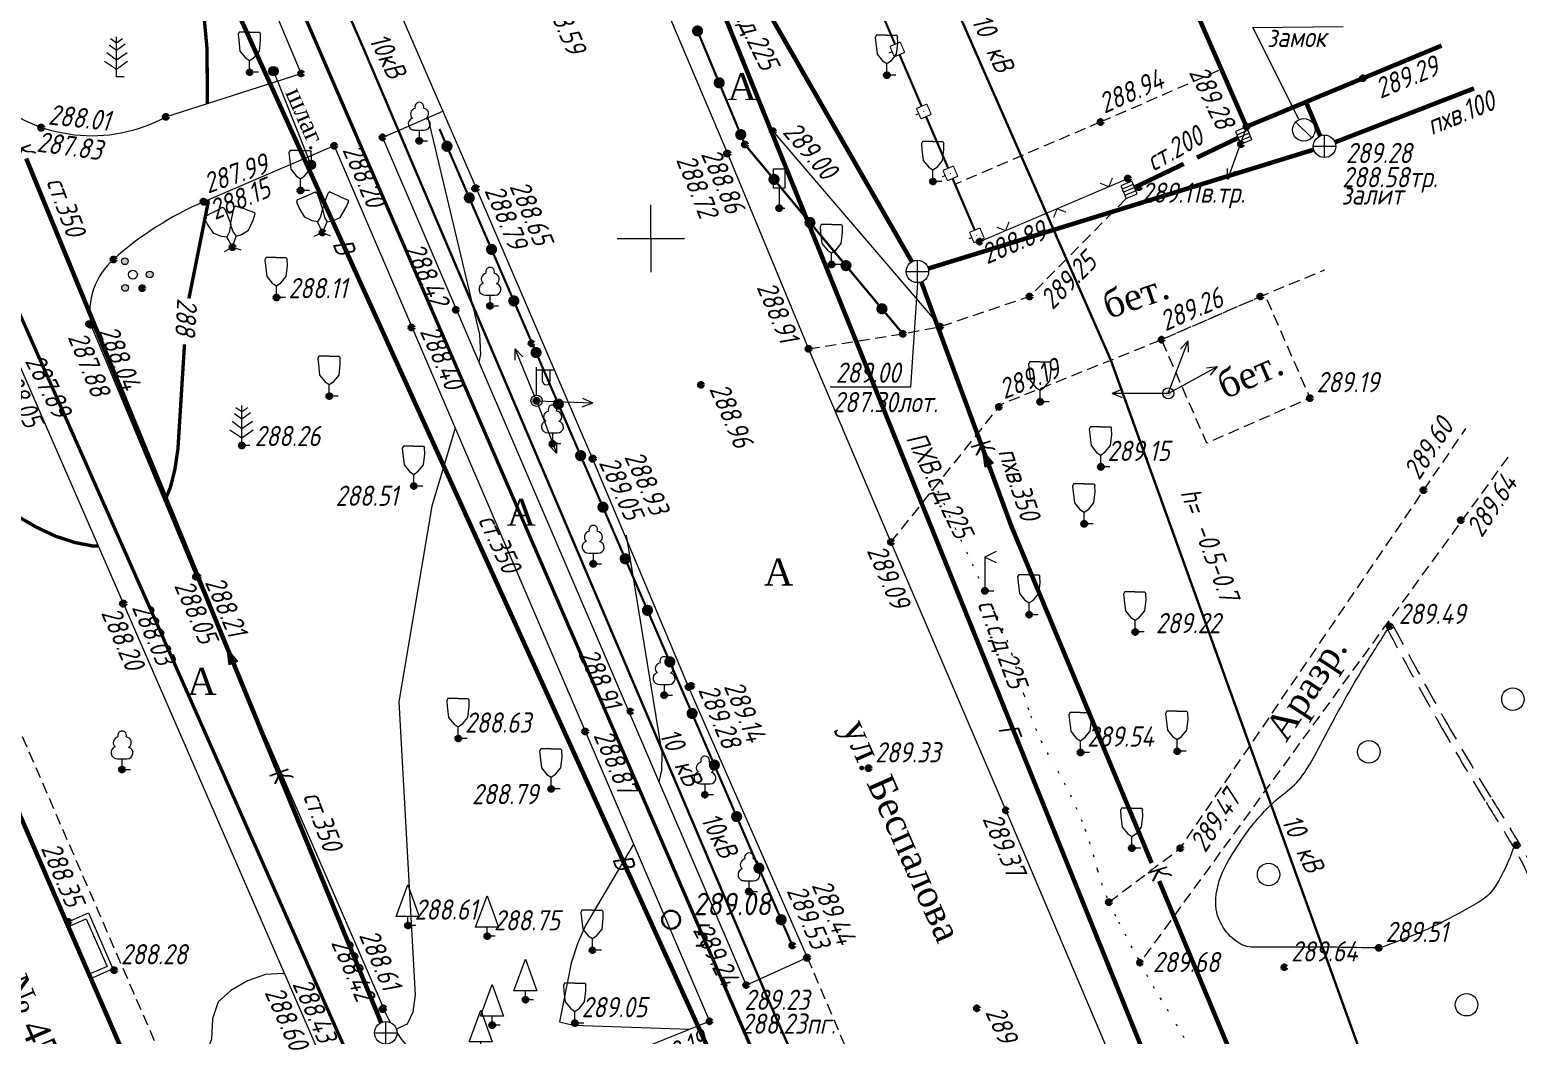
# Model space of a CAD drawing. Header units: metres. Extents: x 5186306 to 10384643, y 4966294 to 9938031.
# Drawn here: x 5192322.4 to 5192388.6, y 4969014.5 to 4969059.3 of the extents above; entities that cross this region are included whole.
import ezdxf

# ---------------------------------------------------------------- set-up
doc = ezdxf.new("R2010")
doc.units = ezdxf.units.M
doc.set_wipeout_variables(frame=1)
for name, pattern in [('71100000a', [1, 0, -1]), ('COMMUN', [6, 5, -1]), ('DASHED', [0.75, 0.5, -0.25]), ('DASHEDX2', [1.5, 1, -0.5])]:
    doc.linetypes.add(name, pattern=pattern)
for name, color, linetype, lineweight in [('31252100', 7, 'Continuous', 18), ('51361800', 7, 'Continuous', 18), ('51361990', 7, 'Continuous', 18), ('51472300', 7, 'Continuous', 18), ('51478610', 7, 'Continuous', 18), ('62221000', 7, 'Continuous', 18), ('71100000', 7, 'Continuous', 18), ('71133100', 7, 'Continuous', 18), ('71133200', 7, 'Continuous', 18), ('71133600', 7, 'Continuous', 18), ('71133800', 7, 'Continuous', 18), ('71211000', 7, 'Continuous', 18), ('82211000', 7, 'Continuous', 18), ('82212100', 7, 'Continuous', 18), ('82323000', 7, 'Continuous', 18), ('Commun', 7, 'Continuous', 18), ('CONTOURS-LABEL', 7, 'Continuous', 18), ('GEO_POINTS', 7, 'Continuous', 18), ('Grid', 7, 'Continuous', 18), ('Otm', 7, 'Continuous', 18), ('R_Поверхность7_CNT-MIN', 7, 'Continuous', 18), ('R_Поверхность9_CNT-MAJ', 7, 'Continuous', 18), ('R_Поверхность9_CNT-MIN', 7, 'Continuous', 18), ('Sit', 7, 'Continuous', 18), ('Text', 7, 'Continuous', 18), ('Text_com', 7, 'Continuous', 18), ('Us_znak', 7, 'Continuous', 18)]:
    doc.layers.add(name, color=color, linetype=linetype, lineweight=lineweight)
doc.styles.add('eskd', font='ESKD1.shx', dxfattribs={"width": 1.2, "oblique": 15})
doc.styles.get("Standard").update_dxf_attribs({"font": 'txt.shx', "width": 0.85, "oblique": 10})
doc.styles.add('style1', font='TIMES.TTF', dxfattribs={"height": 1})
doc.linetypes.add('KABELww_500', pattern='A,0.0001,-0.4,[131,ltypeshp.shx,S=0.4,R=90,X=0.4,Y=-0.4],0.2,[131,ltypeshp.shx,S=0.2,R=90,X=0.4,Y=-0.2],3.6,[131,ltypeshp.shx,S=0.2,R=-90,X=-0.4,Y=0.2],0.2,[131,ltypeshp.shx,S=0.4,R=-90,X=-0.4,Y=0.4],-0.8,4,-0.4', length=9.6001)
doc.linetypes.add('ПОДЗ_ЛИНИИ_СВЯЗИ', pattern='A,4.8,-0.2,[133,ltypeshp.shx,S=0.2,R=0,X=-0.2,Y=0],-0.2,4.8,-2', length=12)

# ---------------------------------------------------------------- blocks, each defined once
blk = doc.blocks.new('71133600')
for p, q in [((-0.52, 3.39), (0, 3.02)), ((0, 3.02), (0.55, 3.39)), ((-0.86, 2.16), (0, 1.51)), ((0, 1.51), (0.96, 2.16))]:
    blk.add_line(p, q)
for points in [[(-0.64, 2.84), (0, 2.37), (0, 2.37), (0.78, 2.93)], [(0.71, 0), (0, 0), (0, 3.55)], [(-1.05, 1.38), (0, 0.67), (1, 1.38)]]:
    blk.add_lwpolyline(points)
at = {"style": 'eskd', "oblique": 15}
blk.add_attdef('Z', (2.03, -0.19), '', height=2, dxfattribs=at)
blk = doc.blocks.new('71133100')
for p, q in [((-0.39, 0.96), (0.43, 0.96)), ((0, 0.96), (0, 0)), ((0, 0), (0.75, 0))]:
    blk.add_line(p, q)
for centre, radius, start, end in [((-0.26, 2.38), 0.52, 101.09, 227.21), ((0.01, 3.04), 0.39, 339.52, 198.62), ((0.33, 2.4), 0.5, 301.87, 85.62), ((-0.44, 1.5), 0.538, 107.1058, 275.2306), ((0.46, 1.48), 0.52, 267.04, 76.7)]:
    blk.add_arc(centre, radius, start, end)
at = {"style": 'eskd', "oblique": 15}
blk.add_attdef('Z', (1.7, -0.17), '', height=2, dxfattribs=at)
blk = doc.blocks.new('51472300')
for p, q in [((0, 0.5), (0, 3)), ((0, 2.75), (1.5, 2.75)), ((0.54, 1.74), (0.54, 2.75)), ((1.2, 1.74), (1.2, 2.75))]:
    blk.add_line(p, q)
at = {"color": 7}
for radius in [0.5, 0.05]:
    blk.add_circle((0, 0), radius, dxfattribs=at)
blk.add_arc((0.87, 1.75), 0.331, 182.1567, 357.8433)
at = {"oblique": 15}
blk.add_attdef('Z', (1.02, -1.37), '', height=2, dxfattribs=at)
blk = doc.blocks.new('71133200')
for p, q in [((-0.924145, 3.560442), (-1.024145, 3.360442)), ((-1.024145, 3.360442), (-0.977382, 2.864397)), ((-0.977382, 2.864397), (-0.861899, 1.88241)), ((-0.024145, 3.560442), (-0.924145, 3.560442)), ((-0.024145, 3.560442), (0.875855, 3.560442)), ((0.861899, 1.88241), (0.975974, 2.864397)), ((0.875855, 3.560442), (0.958164, 3.395824)), ((0.975974, 2.864397), (0.958164, 3.395824)), ((-0.861899, 1.88241), (-0.374616, 1.28565)), ((0.401375, 1.321765), (0.861899, 1.88241)), ((-0.374616, 1.28565), (0, 1.039723)), ((0, 1.039723), (0.401375, 1.321765)), ((0, 0), (0, 1.039723)), ((0.8, 0), (0, 0))]:
    blk.add_line(p, q)
at = {"style": 'eskd', "oblique": 14.99997778}
blk.add_attdef('Z', (1.873004, -0.239356), '', height=2, dxfattribs=at)
blk = doc.blocks.new('71211000')
at = {"linetype": 'Continuous'}
h = blk.add_hatch(color=256, dxfattribs=at)
h.paths.add_polyline_path([(-0.39, -1.19, 1), (-0.99, -1.19, 1)])
h.paths.add_polyline_path([(-0.41, 1.18, 1), (-1.01, 1.18, 1)])
h.paths.add_polyline_path([(1.8, 0, 1), (1.2, 0, 1)])
for centre, radius in [((-0.71, 1.18), 0.3), ((0, 0), 0.4), ((1.5, 0), 0.3), ((-0.69, -1.19), 0.3)]:
    blk.add_circle(centre, radius)
blk = doc.blocks.new('71133800')
blk.add_lwpolyline([(0.71, 0), (0, 0), (0, 0.8), (-1.03, 0.8), (0, 3.61), (1.01, 0.8), (-0.03, 0.8)])
at = {"style": 'eskd', "oblique": 15}
blk.add_attdef('Z', (1.57, -0.8), '', height=2, dxfattribs=at)
blk = doc.blocks.new('51478610')
at = {"style": 'eskd', "oblique": 15}
blk.add_attdef('Z', (1.11, -0.78), '', height=2, dxfattribs=at)
at = {"color": 7}
blk.add_wipeout([(0.5, 0.05), (0.48, 0.15), (0.44, 0.24), (0.39, 0.32), (0.32, 0.39), (0.24, 0.44), (0.15, 0.48), (0.05, 0.5), (-0.05, 0.5), (-0.15, 0.48), (-0.24, 0.44), (-0.32, 0.39), (-0.39, 0.32), (-0.44, 0.24), (-0.48, 0.15), (-0.5, 0.05), (-0.5, -0.05), (-0.48, -0.15), (-0.44, -0.24), (-0.39, -0.32), (-0.32, -0.39), (-0.24, -0.44), (-0.15, -0.48), (-0.05, -0.5), (0.05, -0.5), (0.15, -0.48), (0.24, -0.44), (0.32, -0.39), (0.39, -0.32), (0.44, -0.24), (0.48, -0.15), (0.5, -0.05)], dxfattribs=at)
at = {"color": 7, "const_width": 0.375}
blk.add_lwpolyline([(0.01, 0.01, 1), (-0.01, -0.01, 1), (0.01, 0.01)], format="xyb", close=True, dxfattribs=at)
blk.add_circle((0, 0), 0.5)
blk = doc.blocks.new('51361990a')
at = {"color": 7, "style": 'eskd', "oblique": 15}
for tag, p in [('Z', (1.73, 1.41)), ('Z1', (1.73, -0.99)), ('Z2', (1.73, -3.39))]:
    blk.add_attdef(tag, p, '', height=2, dxfattribs=at)
at = {"color": 7}
blk.add_wipeout([(1, 0.1), (0.97, 0.3), (0.89, 0.48), (0.78, 0.64), (0.64, 0.78), (0.48, 0.89), (0.3, 0.97), (0.1, 1.01), (-0.09, 1.01), (-0.29, 0.97), (-0.47, 0.89), (-0.63, 0.78), (-0.77, 0.64), (-0.88, 0.48), (-0.96, 0.3), (-1, 0.1), (-1, -0.09), (-0.96, -0.29), (-0.88, -0.47), (-0.77, -0.63), (-0.63, -0.77), (-0.47, -0.88), (-0.29, -0.96), (-0.09, -0.99), (0.1, -0.99), (0.3, -0.96), (0.48, -0.88), (0.64, -0.77), (0.78, -0.63), (0.89, -0.47), (0.97, -0.29), (1, -0.09)], dxfattribs=at)
blk.add_line((-0.71, 0.7), (0.71, -0.7))
blk.add_circle((0, 0.01), 1)
blk = doc.blocks.new('*U25')
at = {"layer": '82323000', "ltscale": 0.5, "flags": 128}
blk.add_lwpolyline([(5192364.632, 4969049.858, 0.05, 0.05, 0), (5192365.782, 4969050.347, 0.05, 0.05, 0), (5192368.083, 4969051.326, 0.05, 0.05, 0), (5192370.383, 4969052.305, 0.05, 0.05, 0), (5192371.229, 4969052.665, 0, 0, 0)], format="xyseb", dxfattribs=at)
at = {"layer": '82323000', "linetype": 'Continuous', "ltscale": 0.5, "const_width": 0.05}
for points in [[(5192369.99, 4969052.464), (5192370.383, 4969052.305)], [(5192370.383, 4969052.305), (5192370.542, 4969052.699)], [(5192368.083, 4969051.326), (5192367.924, 4969050.933)], [(5192368.476, 4969051.168), (5192368.083, 4969051.326)], [(5192365.389, 4969050.506), (5192365.782, 4969050.347)], [(5192365.782, 4969050.347), (5192365.941, 4969050.741)]]:
    blk.add_lwpolyline(points, dxfattribs=at)
blk = doc.blocks.new('*U39')
at = {"layer": '82211000', "linetype": 'Continuous', "ltscale": 0.5}
for points in [[(5192351.979, 4969059.469, 1), (5192352.171, 4969059.007, 1)], [(5192352.941, 4969057.161, 1), (5192353.133, 4969056.7, 1)], [(5192353.903, 4969054.854, 1), (5192354.095, 4969054.392, 1)], [(5192355.319, 4969052.822, 1), (5192355.64, 4969052.438, 1)], [(5192356.921, 4969050.902, 1), (5192357.241, 4969050.518, 1)], [(5192358.523, 4969048.983, 1), (5192358.843, 4969048.599, 1)], [(5192360.124, 4969047.063, 1), (5192360.445, 4969046.679, 1)]]:
    blk.add_hatch(color=256, dxfattribs=at).paths.add_polyline_path(points, flags=0)
at = {"layer": '82211000', "linetype": 'Continuous', "ltscale": 0.5, "const_width": 0.1}
for points in [[(5192352.171, 4969059.007), (5192352.941, 4969057.161)], [(5192353.133, 4969056.7), (5192353.903, 4969054.854)], [(5192355.64, 4969052.438), (5192356.921, 4969050.902)], [(5192357.241, 4969050.518), (5192358.523, 4969048.983)], [(5192358.843, 4969048.599), (5192360.124, 4969047.063)]]:
    blk.add_lwpolyline(points, dxfattribs=at)
at = {"layer": '82211000', "linetype": 'Continuous', "ltscale": 0.5}
blk.add_lwpolyline([(5192354.095, 4969054.392, 0.1, 0.1, 0), (5192354.181, 4969054.186, 0.1, 0.1, 0), (5192355.319, 4969052.822, 0, 0, 0)], format="xyseb", dxfattribs=at)
at = {"layer": '82211000', "ltscale": 0.5, "const_width": 0.1}
blk.add_lwpolyline([(5192360.445, 4969046.679), (5192361.214, 4969045.757)], dxfattribs=at)
blk = doc.blocks.new('*U40')
at = {"layer": '82212100', "linetype": 'Continuous', "ltscale": 0.5}
for points in [[(5192360.976, 4969058.39, 1), (5192360.957, 4969058.436, 1)], [(5192362.158, 4969055.633, 1), (5192362.138, 4969055.679, 1)], [(5192363.339, 4969052.875, 1), (5192363.32, 4969052.921, 1)], [(5192364.521, 4969050.118, 1), (5192364.501, 4969050.164, 1)]]:
    blk.add_hatch(color=256, dxfattribs=at).paths.add_polyline_path(points, flags=0)
for points, const_width in [([(5192359.883, 4969060.941), (5192360.868, 4969058.643)], 0.1), ([(5192360.638, 4969058.545), (5192361.098, 4969058.742)], 0.05), ([(5192361.098, 4969058.742), (5192361.295, 4969058.282)], 0.05), ([(5192360.737, 4969058.315), (5192360.599, 4969058.256)], 0.05), ([(5192360.835, 4969058.085), (5192360.638, 4969058.545)], 0.05), ([(5192361.295, 4969058.282), (5192360.835, 4969058.085)], 0.05), ([(5192361.065, 4969058.183), (5192362.05, 4969055.886)], 0.1), ([(5192361.918, 4969055.557), (5192361.78, 4969055.498)], 0.05), ([(5192361.82, 4969055.787), (5192362.279, 4969055.984)], 0.05), ([(5192362.017, 4969055.327), (5192361.82, 4969055.787)], 0.05), ([(5192362.476, 4969055.524), (5192362.017, 4969055.327)], 0.05), ([(5192362.246, 4969055.426), (5192363.231, 4969053.128)], 0.1), ([(5192362.279, 4969055.984), (5192362.476, 4969055.524)], 0.05), ([(5192363.1, 4969052.8), (5192362.962, 4969052.741)], 0.05), ([(5192363.001, 4969053.03), (5192363.461, 4969053.226)], 0.05), ([(5192363.198, 4969052.57), (5192363.001, 4969053.03)], 0.05), ([(5192363.658, 4969052.767), (5192363.198, 4969052.57)], 0.05), ([(5192363.461, 4969053.226), (5192363.658, 4969052.767)], 0.05), ([(5192363.428, 4969052.668), (5192364.413, 4969050.37)], 0.1), ([(5192364.183, 4969050.272), (5192364.642, 4969050.469)], 0.05), ([(5192364.38, 4969049.812), (5192364.183, 4969050.272)], 0.05), ([(5192364.642, 4969050.469), (5192364.839, 4969050.009)], 0.05), ([(5192364.281, 4969050.042), (5192364.143, 4969049.983)], 0.05), ([(5192364.839, 4969050.009), (5192364.38, 4969049.812)], 0.05)]:
    blk.add_lwpolyline(points, dxfattribs=dict(at, const_width=const_width))
at = {"layer": '82212100', "ltscale": 0.5}
blk.add_lwpolyline([(5192364.61, 4969049.911, 0.1, 0.1, 0), (5192364.632, 4969049.858, 0.1, 0.1, 0), (5192364.483, 4969049.869, 0, 0, 0)], format="xyseb", dxfattribs=at)
blk = doc.blocks.new('*U45')
at = {"layer": '82211000', "linetype": 'Continuous', "ltscale": 0.5}
for points in [[(5192341.023, 4969053.875, 1), (5192340.824, 4969054.334, 1)], [(5192342.014, 4969051.58, 1), (5192341.816, 4969052.039, 1)], [(5192343.006, 4969049.285, 1), (5192342.808, 4969049.744, 1)], [(5192343.998, 4969046.99, 1), (5192343.799, 4969047.449, 1)], [(5192344.989, 4969044.695, 1), (5192344.791, 4969045.154, 1)], [(5192345.981, 4969042.4, 1), (5192345.783, 4969042.859, 1)], [(5192346.973, 4969040.105, 1), (5192346.775, 4969040.564, 1)], [(5192347.965, 4969037.81, 1), (5192347.766, 4969038.269, 1)], [(5192348.956, 4969035.516, 1), (5192348.758, 4969035.975, 1)], [(5192349.948, 4969033.221, 1), (5192349.75, 4969033.68, 1)], [(5192350.94, 4969030.926, 1), (5192350.741, 4969031.385, 1)], [(5192351.932, 4969028.631, 1), (5192351.733, 4969029.09, 1)], [(5192352.923, 4969026.336, 1), (5192352.725, 4969026.795, 1)], [(5192353.915, 4969024.041, 1), (5192353.717, 4969024.5, 1)], [(5192354.907, 4969021.746, 1), (5192354.708, 4969022.205, 1)], [(5192355.898, 4969019.451, 1), (5192355.7, 4969019.91, 1)]]:
    blk.add_hatch(color=256, dxfattribs=at).paths.add_polyline_path(points, flags=0)
at = {"layer": '82211000', "ltscale": 0.5, "const_width": 0.1}
blk.add_lwpolyline([(5192340.824, 4969054.334), (5192340.591, 4969054.873)], dxfattribs=at)
at = {"layer": '82211000', "linetype": 'Continuous', "ltscale": 0.5, "const_width": 0.1}
for points in [[(5192341.816, 4969052.039), (5192341.023, 4969053.875)], [(5192342.808, 4969049.744), (5192342.014, 4969051.58)], [(5192343.799, 4969047.449), (5192343.006, 4969049.285)], [(5192344.791, 4969045.154), (5192343.998, 4969046.99)], [(5192345.783, 4969042.859), (5192344.989, 4969044.695)], [(5192346.775, 4969040.564), (5192345.981, 4969042.4)], [(5192347.766, 4969038.269), (5192346.973, 4969040.105)], [(5192348.758, 4969035.975), (5192347.965, 4969037.81)], [(5192349.75, 4969033.68), (5192348.956, 4969035.516)], [(5192350.741, 4969031.385), (5192349.948, 4969033.221)], [(5192351.733, 4969029.09), (5192350.94, 4969030.926)], [(5192352.725, 4969026.795), (5192351.932, 4969028.631)], [(5192353.717, 4969024.5), (5192352.923, 4969026.336)], [(5192354.708, 4969022.205), (5192353.915, 4969024.041)], [(5192355.7, 4969019.91), (5192354.907, 4969021.746)]]:
    blk.add_lwpolyline(points, dxfattribs=at)
at = {"layer": '82211000', "linetype": 'Continuous', "ltscale": 0.5, "flags": 128}
blk.add_lwpolyline([(5192356.295, 4969018.533, 0.1, 0.1, 0), (5192355.898, 4969019.451, 0, 0, 0)], format="xyseb", dxfattribs=at)
blk = doc.blocks.new('31252100a')
blk.add_circle((0, 0), 1)
blk = doc.blocks.new('62221000')
at = {"linetype": 'Continuous'}
for points in [[(1, 3.5), (0, 3), (1, 2.5)], [(0, 3), (0, 0), (0.8, 0)]]:
    blk.add_lwpolyline(points, dxfattribs=at)
at = {"style": 'eskd', "oblique": 14.99997778}
blk.add_attdef('Z', (1.778249, -0.193057), '', height=2, dxfattribs=at)
blk = doc.blocks.new('51361800a')
at = {"style": 'eskd', "oblique": 15}
for tag, p in [('Z', (1.72, 1.4)), ('Z1', (1.72, -1)), ('Z2', (1.72, -3.4))]:
    blk.add_attdef(tag, p, '', height=2, dxfattribs=at)
at = {"color": 7}
blk.add_wipeout([(-0.1, 1), (-0.29, 0.96), (-0.47, 0.89), (-0.64, 0.78), (-0.78, 0.64), (-0.89, 0.47), (-0.96, 0.29), (-1, 0.1), (-1, -0.1), (-0.96, -0.29), (-0.89, -0.47), (-0.78, -0.64), (-0.64, -0.78), (-0.47, -0.89), (-0.29, -0.96), (-0.1, -1), (0.1, -1), (0.29, -0.96), (0.47, -0.89), (0.64, -0.78), (0.78, -0.64), (0.89, -0.47), (0.96, -0.29), (1, -0.1), (1, 0.1), (0.96, 0.29), (0.89, 0.47), (0.78, 0.64), (0.64, 0.78), (0.47, 0.89), (0.29, 0.96), (0.1, 1)], dxfattribs=at)
for p, q in [((-1, 0), (1, 0)), ((0, -1), (0, 1))]:
    blk.add_line(p, q)
blk.add_circle((0, 0), 1)
blk = doc.blocks.new('GRID')
at = {"layer": 'Grid', "color": 104}
blk.add_line((-1.5, 0), (1.5, 0), dxfattribs=at)
for points in [[(0, 0), (0, 1.5)], [(0, 0), (0, -1.5)]]:
    blk.add_lwpolyline(points, dxfattribs=at)
blk = doc.blocks.new('KOVER')
at = {"layer": 'Us_znak', "lineweight": -2}
blk.add_hatch(color=0, dxfattribs=at).paths.add_polyline_path([(0.21, 0, 1), (-0.21, 0, 1)])
at = {"layer": 'Us_znak', "color": 0, "lineweight": -2}
blk.add_circle((0, 0), 0.21, dxfattribs=at)
blk = doc.blocks.new('NAPR')
at = {"layer": 'Us_znak', "color": 0, "linetype": 'Continuous', "lineweight": -2}
for p in [(-0.191, 2.038), (0.189, 2.037)]:
    blk.add_line(p, (0, 2.5), dxfattribs=at)
blk.add_lwpolyline([(0, 0), (0, 2.5)], dxfattribs=at)
blk = doc.blocks.new('ZNAK')
at = {"layer": 'Us_znak', "color": 0, "linetype": 'Continuous', "lineweight": -2, "ltscale": 10}
blk.add_lwpolyline([(-0.25, 1.75), (0.25, 1.75), (0.25, 0.9), (-0.25, 0.9)], close=True, dxfattribs=at)
at = {"layer": 'Us_znak', "linetype": 'DASHEDX2', "ltscale": 10}
blk.add_lwpolyline([(0, 0.9), (0, 0), (0.25, 0)], dxfattribs=at)
blk = doc.blocks.new('A$C52264BE2')
at = {"layer": 'Sit'}
h = blk.add_hatch(color=32, dxfattribs=at)
h.dxf.hatch_style = 1
h.paths.add_polyline_path([(0, 0.374), (0.714, 0.443), (0.15, 0)])
at = {"layer": 'Sit', "color": 32, "elevation": 285.308}
blk.add_lwpolyline([(0, 0.374), (0.714, 0.443), (0.15, 0), (0, 0.374)], dxfattribs=at)

msp = doc.modelspace()

# ---------------------------------------------------------------- linework, layer by layer
at = {"linetype": 'Continuous', "lineweight": 30}
msp.add_line((5192350.9, 4969019.679), (5192350.9, 4969019.679), dxfattribs=at)
msp.add_line((5192350.9, 4969019.679), (5192350.9, 4969019.679), dxfattribs=at)
at = {"color": 192, "linetype": 'ПОДЗ_ЛИНИИ_СВЯЗИ', "lineweight": 60, "ltscale": 0.4, "const_width": 0.15, "flags": 128}
for points, elevation in [([(5192339.352, 4969007.237), (5192296.579, 4969103.86)], 290.481), ([(5192362.707, 4968994.942), (5192329.96, 4969070.585)], 290.074)]:
    msp.add_lwpolyline(points, dxfattribs=dict(at, elevation=elevation))
at = {"linetype": 'Continuous', "lineweight": 30}
msp.add_circle((5192350.9, 4969019.679), 0.4, dxfattribs=at)
at = {"layer": '71100000', "linetype": '71100000a', "ltscale": 0.5, "elevation": 288.208, "flags": 128}
msp.add_lwpolyline([(5192364.865, 4969034.323), (5192362.677, 4969038.976)], dxfattribs=at)
at = {"layer": '71100000', "linetype": '71100000a', "ltscale": 0.5}
msp.add_lwpolyline([(5192364.865, 4969034.323, -0.014553), (5192365.68, 4969032.559, -0.024272), (5192366.085, 4969031.467, -0.010189), (5192366.606, 4969029.697, 0.019093), (5192366.901, 4969028.757, 0.051467), (5192367.938, 4969026.583, -0.043496), (5192369.205, 4969024.033, -0.033797), (5192369.883, 4969021.89, 0.050241), (5192370.387, 4969020.462, 0.008447), (5192370.816, 4969019.588, 0.004009), (5192371.767, 4969017.768, 0.02193), (5192373.242, 4969015.27, -0.040446), (5192373.992, 4969013.885, -0.039251)], format="xyb", dxfattribs=at)
at = {"layer": 'Commun', "color": 1, "linetype": 'KABELww_500', "lineweight": 30, "elevation": 289.986, "flags": 128}
msp.add_lwpolyline([(5192382.466, 4969011.289), (5192370.473, 4969044.589), (5192358.264, 4969072.423), (5192342.751, 4969108.924), (5192335.712, 4969126.684)], dxfattribs=at)
at = {"layer": 'Commun', "color": 1, "linetype": 'KABELww_500', "lineweight": 30, "flags": 128}
msp.add_lwpolyline([(5192313.741, 4969113.03), (5192318.688, 4969101.205), (5192326.535, 4969083.027), (5192337.274, 4969058.319), (5192355.261, 4969016.032), (5192359.208, 4969007.01), (5192365.761, 4968992.071), (5192384.47, 4968949.726), (5192398.816, 4968916.917), (5192412.72, 4968884.388), (5192424.626, 4968856.733), (5192424.626, 4968856.733)], dxfattribs=at)
at = {"layer": 'Commun', "color": 4, "linetype": 'COMMUN', "ltscale": 0.7, "const_width": 0.2, "elevation": 287.906, "flags": 128}
msp.add_lwpolyline([(5192341.493, 4969089.082), (5192372.739, 4969011.765)], dxfattribs=at)
at = {"layer": 'Commun', "color": 106, "linetype": 'COMMUN', "ltscale": 0.7, "const_width": 0.2, "elevation": 288.015, "flags": 128}
msp.add_lwpolyline([(5192330.211, 4969063.147), (5192353.841, 4969011.103), (5192382.537, 4968939.632), (5192407.44, 4968884.601)], dxfattribs=at)
at = {"layer": 'Commun', "color": 32, "linetype": 'COMMUN', "ltscale": 0.7, "const_width": 0.2, "flags": 128}
for points, elevation in [([(5192361.613, 4969048.969), (5192353.917, 4969062.356)], 288.999), ([(5192379.98, 4969054.102), (5192386.635, 4969056.68)], 289.283), ([(5192379.98, 4969054.102), (5192379.159, 4969056.077)], 289.283), ([(5192379.98, 4969054.102), (5192362.347, 4969048.663)], 289.283), ([(5192362.036, 4969048.065), (5192366.039, 4969037.206), (5192372.288, 4969022.202)], 289.283), ([(5192372.623, 4969021.398), (5192390.689, 4968978.02)], 289.283)]:
    msp.add_lwpolyline(points, dxfattribs=dict(at, elevation=elevation))
msp.add_lwpolyline([(5192337.993, 4969015.097), (5192322.195, 4969053.561)], dxfattribs=at)
at = {"layer": 'GEO_POINTS', "lineweight": 70}
for centre in [(5192332.141, 4969057.396, 288.188), (5192333.197, 4969057.448, 288.199), (5192334.427, 4969057.341, 288.138), (5192360.501, 4969057.265, 288.754), (5192381.69, 4969057.129, 289.294), (5192328.408, 4969055.412, 287.961), (5192322.86, 4969054.946, 288.01), (5192322.861, 4969054.925, 287.833), (5192355.432, 4969054.775, 289.001), (5192370.011, 4969055.185, 288.941), (5192376.506, 4969054.975, 289.277), (5192379.069, 4969054.823, 289.239), (5192335.899, 4969054.125, 288.196), (5192338.052, 4969054.502, 288.254), (5192339.688, 4969054.347, 288.638), (5192354.181, 4969054.186, 288.959), (5192376.264, 4969054.196, 289.284), (5192379.989, 4969054.093, 289.283), (5192353.382, 4969053.777, 288.72), (5192353.406, 4969053.78, 288.862), (5192334.857, 4969053.276, 288.265), (5192334.403, 4969052.14, 288.182), (5192342.179, 4969052.221, 288.789), (5192342.216, 4969052.237, 288.649), (5192362.554, 4969052.535, 288.844), (5192371.229, 4969052.665, 289.29), (5192371.718, 4969052.278, 289.113), (5192330.08, 4969051.646, 287.993), (5192330.104, 4969051.635, 288.152), (5192355.707, 4969051.345, 288.826), (5192335.377, 4969050.265, 288.227), (5192331.378, 4969049.61, 288.042), (5192364.632, 4969049.858, 288.887), (5192326.078, 4969049.068, 287.897), (5192358.043, 4969048.839, 288.973), (5192361.872, 4969048.518, 288.999), (5192327.357, 4969047.786, 287.978), (5192366.849, 4969047.421, 289.249), (5192377.124, 4969047.418, 288.715), (5192333.334, 4969047.37, 288.113), (5192341.313, 4969046.826, 288.421), (5192342.838, 4969046.998, 288.715), (5192324.98, 4969046.192, 287.877), (5192325.074, 4969046.159, 288.041), (5192339.34, 4969046.041, 288.399), (5192361.214, 4969045.757, 289.153), (5192362.876, 4969046.076, 289.163), (5192372.728, 4969045.497, 289.257), (5192344.68, 4969045.334, 288.887), (5192357.012, 4969045.085, 288.911), (5192352.228, 4969043.483, 288.956), (5192335.687, 4969042.98, 288.198), (5192344.91, 4969042.779, 288.904), (5192373.025, 4969043.108, 289.185), (5192379.332, 4969042.897, 289.187), (5192365.492, 4969042.504, 289.193), (5192367.322, 4969042.725, 289.23), (5192331.79, 4969040.79, 288.255), (5192345.617, 4969040.869, 288.99), (5192347.397, 4969040.192, 289.045), (5192347.419, 4969040.212, 288.927), (5192370.023, 4969039.839, 289.152), (5192339.445, 4969038.982, 288.508), (5192384.388, 4969038.793, 289.605), (5192369.284, 4969037.295, 288.105), (5192386.048, 4969037.459, 289.636), (5192360.686, 4969036.481, 289.094), (5192347.428, 4969035.516, 289.009), (5192329.751, 4969034.945, 288.052), (5192329.823, 4969034.94, 288.213), (5192364.865, 4969034.323, 288.208), (5192326.5, 4969033.747, 288.197), (5192326.524, 4969033.754, 288.034), (5192366.834, 4969033.257, 289.446), (5192371.553, 4969032.486, 289.222), (5192382.881, 4969032.739, 289.492), (5192350.586, 4969029.669, 289.166), (5192351.676, 4969030.037, 289.283), (5192351.797, 4969030.09, 289.143), (5192349.086, 4969028.953, 288.909), (5192341.428, 4969027.745, 288.632), (5192347.072, 4969028.062, 288.868), (5192369.119, 4969027.124, 289.544), (5192373.422, 4969027.175, 289.344), (5192326.459, 4969026.364, 288.409), (5192359.68, 4969026.421, 289.33), (5192345.557, 4969025.499, 288.793), (5192352.407, 4969025.246, 289.329), (5192365.791, 4969024.548, 289.374), (5192388.53, 4969022.994, 289.525), (5192371.408, 4969022.86, 289.418), (5192373.563, 4969022.863, 289.468), (5192354.363, 4969020.936, 289.379), (5192370.387, 4969020.462, 289.602), (5192324.066, 4969019.589, 288.346), (5192339.189, 4969019.422, 288.607), (5192342.718, 4969018.944, 288.745), (5192347.394, 4969018.318, 289.03), (5192356.295, 4969018.533, 289.431), (5192382.399, 4969018.428, 289.507), (5192356.935, 4969017.987, 289.527), (5192356.961, 4969017.999, 289.435), (5192371.767, 4969017.768, 289.68), (5192326.113, 4969017.434, 288.28), (5192378.193, 4969017.562, 289.642), (5192354.235, 4969016.773, 289.241), (5192338.052, 4969015.694, 288.421), (5192338.092, 4969015.742, 288.609), (5192344.421, 4969016.12, 288.96), (5192364.51, 4969015.735, 289.599), (5192342.939, 4969014.987, 288.93), (5192346.619, 4969015.079, 289.05), (5192352.603, 4969015.157, 289.194), (5192338.202, 4969014.643, 288.52)]:
    msp.add_circle(centre, 0.06, dxfattribs=at)
at = {"layer": 'R_Поверхность7_CNT-MIN', "color": 32}
msp.add_lwpolyline([(5192388.402, 4969022.917, -0.063809), (5192387.577, 4969021.165, -0.119928), (5192386.826, 4969020.445, -0.014779), (5192385.137, 4969019.53, -0.021627), (5192383.94, 4969018.991, -0.007602), (5192382.541, 4969018.456, -0.078909), (5192382.399, 4969018.428, -0.015164), (5192381.875, 4969018.426, 0.004318), (5192380.036, 4969018.458, 0.004964), (5192378.192, 4969018.455, -0.006625), (5192376.81, 4969018.458, -0.15111), (5192376.1, 4969018.689, -0.108301), (5192375.404, 4969019.451, -0.15258), (5192375.144, 4969020.606, -0.109914), (5192375.625, 4969022.159, -0.020799), (5192376.372, 4969023.349, -0.028224), (5192377.006, 4969024.168, -0.050663), (5192378.334, 4969025.415, 0.083906), (5192379.087, 4969026.222, 0.026771), (5192379.715, 4969027.297, -0.010939), (5192381.169, 4969029.971, -0.00858), (5192381.787, 4969031.01, -0.005071), (5192382.881, 4969032.739)], format="xyb", dxfattribs=at)
at = {"layer": 'R_Поверхность9_CNT-MAJ', "color": 32, "const_width": 0.15, "elevation": 288, "flags": 128}
for points in [[(5192329.242, 4969069.711), (5192329.232, 4969069.314), (5192330.244, 4969058.45), (5192330.259, 4969056.005)], [(5192330.284, 4969051.713), (5192330.285, 4969051.56), (5192329.439, 4969047.33)], [(5192325.406, 4969036.317), (5192325.141, 4969036.317), (5192324.354, 4969036.47), (5192323.503, 4969036.749), (5192322.639, 4969037.155), (5192320.171, 4969038.594), (5192319.454, 4969039.209), (5192318.792, 4969039.924), (5192317.574, 4969041.544), (5192315.786, 4969044.043), (5192311.87, 4969047.657)], [(5192329.24, 4969045.291), (5192328.948, 4969040.619), (5192328.812, 4969039.716), (5192328.615, 4969038.923), (5192328.354, 4969038.296)]]:
    msp.add_lwpolyline(points, dxfattribs=at)
at = {"layer": 'R_Поверхность9_CNT-MIN', "color": 32, "flags": 128}
for points, elevation in [([(5192340.071, 4969055.372), (5192342.368, 4969045.728), (5192342.422, 4969044.858), (5192342.341, 4969044.502)], 288.5), ([(5192341.287, 4969041.556), (5192340.247, 4969038.091), (5192338.779, 4969029.378), (5192339.502, 4969016.34), (5192339.411, 4969015.567), (5192339.158, 4969015.035), (5192338.606, 4969014.777)], 288.5), ([(5192348.898, 4969036.792), (5192350.48, 4969027.095), (5192350.469, 4969026.342), (5192350.356, 4969025.816)], 289), ([(5192349.223, 4969023.042), (5192347.087, 4969019.424), (5192346.743, 4969018.654), (5192346.453, 4969017.75), (5192345.935, 4969015.128), (5192346.557, 4969014.981), (5192351.716, 4969014.801)], 289), ([(5192333.71, 4969017.25), (5192333.62, 4969017.289), (5192332.851, 4969017.238), (5192332.04, 4969016.958), (5192331.301, 4969016.53), (5192330.745, 4969016.032), (5192330.488, 4969015.263), (5192330.436, 4969014.36), (5192330.159, 4969013.631), (5192329.615, 4969013.232), (5192328.903, 4969012.963), (5192328.058, 4969012.831)], 288.5)]:
    msp.add_lwpolyline(points, dxfattribs=dict(at, elevation=elevation))
at = {"layer": 'Sit', "const_width": 0.2, "elevation": 288.481, "flags": 128}
msp.add_lwpolyline([(5192353.039, 4969109.207), (5192369.79, 4969070.352), (5192376.506, 4969054.975), (5192385.196, 4969058.586)], dxfattribs=at)
at = {"layer": 'Sit', "flags": 128}
for points, elevation in [([(5192331.253, 4969106.111), (5192335.733, 4969095.565), (5192340.796, 4969083.675), (5192348.172, 4969066.147), (5192353.406, 4969053.78), (5192357.012, 4969045.085)], 287.59), ([(5192328.408, 4969055.412), (5192334.427, 4969057.341), (5192329.91, 4969068.147), (5192322.501, 4969085.514)], 287.961), ([(5192343.334, 4969083.05), (5192350.159, 4969067.122), (5192355.432, 4969054.775), (5192362.876, 4969046.076)], 287.746), ([(5192338.577, 4969060.674), (5192342.275, 4969052.099)], 287.405), ([(5192378.835, 4969055.315), (5192376.787, 4969059.398), (5192380.813, 4969059.436)], 289.239), ([(5192333.197, 4969057.448), (5192334.857, 4969053.276)], 288.199), ([(5192338.052, 4969054.502), (5192340.739, 4969055.661)], 288.254), ([(5192376.574, 4969054.818), (5192376.085, 4969054.605)], 288.481), ([(5192335.899, 4969054.125), (5192352.603, 4969015.157)], 288.265), ([(5192338.052, 4969054.502), (5192354.235, 4969016.773)], 288.254), ([(5192376.629, 4969054.692), (5192376.14, 4969054.478)], 288.481), ([(5192376.694, 4969054.543), (5192376.205, 4969054.33)], 288.481), ([(5192342.216, 4969052.237), (5192347.397, 4969040.192), (5192351.676, 4969030.037), (5192356.961, 4969017.999)], 288.649), ([(5192371.462, 4969052.41), (5192370.973, 4969052.197)], 289.282), ([(5192371.523, 4969052.271), (5192371.034, 4969052.057)], 289.282), ([(5192371.586, 4969052.125), (5192371.098, 4969051.912)], 289.282), ([(5192361.862, 4969048.035), (5192361.547, 4969043.379), (5192357.982, 4969043.379)], 289.283), ([(5192357.012, 4969045.085), (5192360.686, 4969036.481), (5192365.791, 4969024.548), (5192376.42, 4968999.523), (5192384.361, 4968980.775), (5192390.592, 4968966.074), (5192395.43, 4968954.653), (5192400.395, 4968943.125), (5192407.902, 4968925.402), (5192412.241, 4968915.107)], 287.59), ([(5192324.066, 4969019.589), (5192324.066, 4969019.589), (5192324.968, 4969019.983), (5192326.057, 4969017.492), (5192325.155, 4969017.098), (5192325.155, 4969017.098)], 288.346), ([(5192324.146, 4969019.405), (5192324.865, 4969019.72), (5192325.794, 4969017.596), (5192325.075, 4969017.281)], 288.346), ([(5192354.235, 4969016.773), (5192356.961, 4969017.998)], 288.254)]:
    msp.add_lwpolyline(points, dxfattribs=dict(at, elevation=elevation))
at = {"layer": 'Sit', "const_width": 0.2, "flags": 128}
msp.add_lwpolyline([(5192292.336, 4969076.874), (5192298.04, 4969079.35), (5192329.123, 4969007.735), (5192324.198, 4969005.598)], dxfattribs=at)
at = {"layer": 'Sit', "linetype": 'DASHED', "flags": 128}
for points, elevation in [([(5192370.011, 4969055.185), (5192375.388, 4969057.533)], 288.941), ([(5192370.011, 4969055.185), (5192363.538, 4969052.412)], 288.941), ([(5192357.012, 4969045.085), (5192361.214, 4969045.757), (5192362.876, 4969046.076), (5192366.849, 4969047.421), (5192371.158, 4969051.774)], 287.59), ([(5192360.686, 4969036.481), (5192365.585, 4969042.622), (5192372.728, 4969045.497), (5192377.124, 4969047.418), (5192379.999, 4969048.61)], 287.59), ([(5192314.854, 4969044.349), (5192329.033, 4969011.679)], 287.994), ([(5192370.387, 4969020.462), (5192373.563, 4969022.863), (5192386.272, 4969041.544)], 289.602), ([(5192388.144, 4969040.264), (5192371.767, 4969017.768)], 289.636), ([(5192356.961, 4969017.999), (5192358.87, 4969013.516)], 288.649)]:
    msp.add_lwpolyline(points, dxfattribs=dict(at, elevation=elevation))
at = {"layer": 'Sit', "flags": 128}
for points, elevation in [([(5192328.408, 4969055.412, -0.319903), (5192320.577, 4969056.3, 20.412914)], 287.961), ([(5192335.899, 4969054.125), (5192330.104, 4969051.635, 0.081069), (5192326.078, 4969049.068, 0.260187), (5192325.074, 4969046.159), (5192329.751, 4969034.945), (5192338.092, 4969015.742, 0.158694), (5192340.904, 4969012.565, 0.188423), (5192344.652, 4969011.964), (5192352.603, 4969015.157)], 288.196), ([(5192325.028, 4969003.792), (5192333.85, 4969007.464, 0.428), (5192335.265, 4969013.677), (5192326.524, 4969033.754), (5192321.682, 4969044.85, 0.215284), (5192320.16, 4969046.227, 0.196735), (5192319.102, 4969046.145), (5192316.242, 4969044.957)], 288.784)]:
    msp.add_lwpolyline(points, format="xyb", dxfattribs=dict(at, elevation=elevation))
for points, elevation in [([(5192376.506, 4969054.975), (5192376.017, 4969054.761), (5192376.264, 4969054.196), (5192376.753, 4969054.409)], 288.481), ([(5192371.399, 4969052.554), (5192370.91, 4969052.34), (5192371.158, 4969051.774), (5192371.646, 4969051.988)], 289.282)]:
    msp.add_lwpolyline(points, close=True, dxfattribs=dict(at, elevation=elevation))
at = {"layer": 'Sit', "linetype": 'COMMUN', "ltscale": 0.7, "const_width": 0.2, "elevation": 289.282, "flags": 128}
for points in [[(5192374.306, 4969053.602), (5192376.14, 4969054.478)], [(5192371.523, 4969052.271), (5192373.717, 4969053.32)]]:
    msp.add_lwpolyline(points, dxfattribs=at)
at = {"layer": 'Sit', "linetype": 'DASHED', "elevation": 287.59, "flags": 128}
msp.add_lwpolyline([(5192372.728, 4969045.497), (5192377.32, 4969047.503), (5192379.332, 4969042.897), (5192374.74, 4969040.891)], close=True, dxfattribs=at)
at = {"layer": 'Sit', "linetype": 'DASHEDX2'}
for points in [[(5192382.749, 4969032.669, 0.007412), (5192385.081, 4969028.429, 0.008722), (5192387.179, 4969024.89, 0.001961), (5192388.021, 4969023.536, -0.004281), (5192388.402, 4969022.917, -0.104265), (5192389.874, 4969018.693, 0.059888), (5192391.802, 4969011.059, 0.036223), (5192393.395, 4969007.67, -0.039859), (5192394.803, 4969004.617, -0.143981), (5192395.252, 4968997.874, 0.131018), (5192395.562, 4968990.31, 0.007018), (5192396.559, 4968987.256, 0.034867), (5192396.819, 4968986.641, 0.009275), (5192397.633, 4968985.105, -0.008028), (5192398.573, 4968983.344, -0.012289), (5192401.567, 4968977.137, 0.011484), (5192404.767, 4968970.476, 0.022527), (5192408.457, 4968963.968, -0.019232), (5192412.816, 4968956.398, -0.010593), (5192413.257, 4968955.514, -0.001501), (5192416.236, 4968949.164, -0.041545), (5192418.685, 4968942.509, -0.029346), (5192420.788, 4968932.684, -0.029346)], [(5192383.014, 4969032.809, 0.007412), (5192385.341, 4969028.577, 0.008722), (5192387.434, 4969025.047, 0.001961), (5192388.275, 4969023.695, -0.004281), (5192388.659, 4969023.072, -0.104265), (5192390.172, 4969018.732, 0.059888), (5192392.082, 4969011.167, 0.036223), (5192393.657, 4969007.817, -0.039859), (5192395.085, 4969004.721, -0.143981), (5192395.545, 4968997.809, 0.131018), (5192395.849, 4968990.399, 0.007018), (5192396.843, 4968987.353, 0.034867), (5192397.086, 4968986.777, 0.009275), (5192397.896, 4968985.251, -0.008028), (5192398.84, 4968983.481, -0.012289), (5192401.841, 4968977.26, 0.011484), (5192405.034, 4968970.612, 0.022527), (5192408.712, 4968964.128, -0.019232), (5192413.082, 4968956.538, -0.010593), (5192413.528, 4968955.643, -0.001501), (5192416.508, 4968949.291, -0.041545), (5192418.974, 4968942.589, -0.029346), (5192421.084, 4968932.729, -0.029346)]]:
    msp.add_lwpolyline(points, format="xyb", dxfattribs=at)

# ---------------------------------------------------------------- block references
at = {"layer": '31252100', "color": 7, "xscale": 0.5, "yscale": 0.5, "zscale": 0.5}
for p in [(5192388.367, 4969029.497), (5192381.953, 4969027.152), (5192377.493, 4969021.691), (5192386.301, 4969015.896)]:
    msp.add_blockref('31252100a', p, dxfattribs=at)
at = {"layer": '51472300', "color": 7, "xscale": 0.5, "yscale": 0.5, "zscale": 0.5}
msp.add_blockref('51472300', (5192344.91, 4969042.779, 288.904), dxfattribs=at)
at = {"layer": '62221000', "color": 7, "xscale": 0.5, "yscale": 0.5, "zscale": 0.5}
msp.add_blockref('62221000', (5192364.865, 4969034.323, 288.208), dxfattribs=at)
at = {"layer": '71133100', "color": 7, "xscale": 0.5, "yscale": 0.5, "zscale": 0.5}
for p in [(5192339.688, 4969054.347, 288.638), (5192342.838, 4969046.998, 288.715), (5192345.617, 4969040.869, 288.99), (5192347.428, 4969035.516, 289.009), (5192350.586, 4969029.669, 289.166), (5192326.459, 4969026.364, 288.409), (5192352.407, 4969025.246, 289.329), (5192354.363, 4969020.936, 289.379)]:
    msp.add_blockref('71133100', p, dxfattribs=at)
at = {"layer": '71133200', "color": 7, "xscale": 0.5, "yscale": 0.5, "zscale": 0.5}
for p in [(5192332.141, 4969057.396, 288.188), (5192360.501, 4969057.265, 288.754), (5192362.554, 4969052.535, 288.844), (5192334.403, 4969052.14, 288.182), (5192358.043, 4969048.839, 288.973), (5192333.334, 4969047.37, 288.113), (5192335.687, 4969042.98, 288.198), (5192367.322, 4969042.725, 289.23), (5192370.023, 4969039.839, 289.152), (5192339.445, 4969038.982, 288.508), (5192369.284, 4969037.295, 288.105), (5192366.834, 4969033.257, 289.446), (5192371.553, 4969032.486, 289.222), (5192341.428, 4969027.745, 288.632), (5192373.422, 4969027.175, 289.344), (5192369.119, 4969027.124, 289.544), (5192345.557, 4969025.499, 288.793), (5192371.408, 4969022.86, 289.418), (5192347.394, 4969018.318, 289.03), (5192346.619, 4969015.079, 289.05)]:
    msp.add_blockref('71133200', p, dxfattribs=at)
at = {"layer": '71133200', "color": 7, "yscale": 0.5}
for p, xscale, zscale, rotation in [((5192331.378, 4969049.61, 288.042), 0.5000000001284113, 0.4999999999999999, 341.4012270678495), ((5192335.377, 4969050.265, 288.227), -0.5000000002448133, 0.5, 24.47386235066965), ((5192335.377, 4969050.265, 288.227), 0.500000000494803, 0.5, 335.27062069216), ((5192331.378, 4969049.61, 288.042), -0.5000000000241046, 0.4999999999999999, 28.72744779467769)]:
    msp.add_blockref('71133200', p, dxfattribs=dict(at, xscale=xscale, zscale=zscale, rotation=rotation))
at = {"layer": '71133600', "color": 7, "xscale": 0.5, "yscale": 0.5, "zscale": 0.5}
for p in [(5192326.208, 4969057.201, 287.976), (5192331.79, 4969040.79, 288.255)]:
    msp.add_blockref('71133600', p, dxfattribs=at)
at = {"layer": '71133800', "color": 7, "xscale": 0.5, "yscale": 0.5, "zscale": 0.5}
for p in [(5192339.182, 4969019.422, 288.607), (5192342.711, 4969018.944, 288.745), (5192344.414, 4969016.12, 288.96), (5192342.932, 4969014.987, 288.93), (5192342.424, 4969013.843, 288.973)]:
    msp.add_blockref('71133800', p, dxfattribs=at)
at = {"layer": '71211000', "color": 7, "xscale": 0.5, "yscale": 0.5, "zscale": 0.5}
msp.add_blockref('71211000', (5192326.942, 4969048.395), dxfattribs=at)
at = {"layer": '82211000', "color": 7}
for name in ['*U39', '*U45']:
    msp.add_blockref(name, (0, 0), dxfattribs=at)
at = {"layer": '82212100', "color": 7}
msp.add_blockref('*U40', (0, 0), dxfattribs=at)
at = {"layer": '82323000', "color": 7}
msp.add_blockref('*U25', (0, 0), dxfattribs=at)
at = {"layer": 'Grid', "color": 7, "linetype": 'Continuous'}
msp.add_blockref('GRID', (5192350, 4969050), dxfattribs=at)
msp.add_blockref('GRID', (5192350, 4969050), dxfattribs=at)
at = {"layer": 'Sit', "color": 7, "linetype": 'Continuous'}
for name, p in [('KOVER', (5192333.197, 4969057.448, 288.199)), ('KOVER', (5192334.857, 4969053.276, 288.265)), ('ZNAK', (5192355.707, 4969051.345, 288.826))]:
    msp.add_blockref(name, p, dxfattribs=at)
for p, rotation in [((5192376.506, 4969054.975, 288.481), 160.4537178600991), ((5192344.91, 4969042.779, 288.904), 22.53825367864183)]:
    msp.add_blockref('NAPR', p, dxfattribs=dict(at, rotation=rotation))
at = {"layer": 'Sit', "color": 7, "linetype": 'Continuous', "xscale": -1}
for rotation in [200.6505008192998, 267.8515060334068]:
    msp.add_blockref('NAPR', (5192344.91, 4969042.779, 288.904), dxfattribs=dict(at, rotation=rotation))
at = {"layer": 'Sit', "color": 7}
for p, rotation in [((5192365.247, 4969039.843, -285.308), 92.45529760023076), ((5192331.6, 4969031.029, 2.887), 90.77304654820546)]:
    msp.add_blockref('A$C52264BE2', p, dxfattribs=dict(at, rotation=rotation))

# ---------------------------------------------------------------- texts
at = {"lineweight": 30, "char_height": 1, "attachment_point": 4}
for s, insert in [('289.08', (5192351.9, 4969020.379)), ('5', (5192351.9, 4969018.979))]:
    msp.add_mtext(s, dxfattribs=dict(at, insert=insert))
at = {"layer": 'CONTOURS-LABEL', "color": 32, "oblique": 13, "width": 0.8}
msp.add_text('288', height=0.9, rotation=266.4219, dxfattribs=at).set_placement((5192328.924, 4969047.354, 288))
at = {"layer": 'Otm', "oblique": 13, "width": 0.8}
for s, rotation, p in [('288.59', 293.58374, (5192345.132, 4969060.819, 288.588)), ('289.29', 22.56329, (5192382.466, 4969056.209, 289.294)), ('288.94', 23.59105, (5192370.182, 4969055.544, 288.941)), ('289.28', 296.11671, (5192373.928, 4969057.399, 289.277)), ('288.01', 353.85383, (5192323.146, 4969055.078, 288.01)), ('289.00', 310.5556, (5192355.825, 4969054.716, 289.001)), ('287.83', 352.12968, (5192322.628, 4969053.873, 287.833)), ('287.99', 19.13154, (5192330.279, 4969051.99, 287.993)), ('288.20', 293.20272, (5192336.256, 4969053.952, 288.196)), ('288.72', 292.03936, (5192351.104, 4969053.509, 288.72)), ('288.86', 293.15346, (5192352.215, 4969053.759, 288.862)), ('288.15', 22.96922, (5192330.592, 4969050.81, 288.152)), ('288.79', 292.79947, (5192342.579, 4969052.137, 288.789)), ('288.65', 292.79947, (5192343.694, 4969052.328, 288.649)), ('288.89', 23.05372, (5192364.954, 4969048.839, 288.887)), ('288.42', 294.04062, (5192339.029, 4969049.545, 288.421)), ('289.25', 45.27048, (5192367.871, 4969046.785, 289.249)), ('288.91', 292.93294, (5192354.691, 4969047.833, 288.911)), ('289.26', 23.59808, (5192372.898, 4969045.856, 289.257)), ('287.88', 291.7041, (5192324.033, 4969045.617, 287.877)), ('288.04', 291.7041, (5192325.398, 4969045.9, 288.041)), ('288.40', 293.85443, (5192339.699, 4969045.872, 288.399)), ('288.05', 296.63043, (5192320.86, 4969044.105, 288.046)), ('287.89', 296.63043, (5192322.121, 4969044.552, 288.046)), ('289.19', 21.93139, (5192365.723, 4969042.831, 289.193)), ('288.96', 293.18132, (5192352.585, 4969043.31, 288.956)), ('289.60', 57.00147, (5192384.191, 4969039.201, 289.605)), ('288.93', 294.72019, (5192348.795, 4969040.284, 288.927)), ('289.05', 294.72019, (5192347.668, 4969040.024, 289.045)), ('289.64', 56.32806, (5192386.976, 4969036.645, 289.636)), ('289.09', 293.16447, (5192359.595, 4969036.113, 289.094)), ('288.05', 293.47762, (5192328.766, 4969034.555, 288.052)), ('288.21', 293.47762, (5192330.133, 4969034.705, 288.213)), ('288.03', 293.52738, (5192326.882, 4969033.582, 288.034)), ('288.20', 293.52738, (5192325.512, 4969033.34, 288.197)), ('288.91', 294.10442, (5192346.758, 4969031.498, 288.909)), ('289.28', 292.72072, (5192352.088, 4969029.918, 289.283)), ('289.14', 292.72072, (5192353.229, 4969030.073, 289.143)), ('288.87', 293.19286, (5192347.429, 4969027.889, 288.868)), ('289.47', 56.37432, (5192374.67, 4969022.618, 289.468)), ('289.37', 293.01291, (5192364.746, 4969024.175, 289.374)), ('288.35', 293.24748, (5192322.838, 4969022.866, 288.346)), ('289.53', 293.51152, (5192356.025, 4969020.974, 289.527)), ('289.44', 293.51152, (5192357.14, 4969021.216, 289.435)), ('288.61', 293.35235, (5192336.992, 4969018.995, 288.609)), ('289.24', 297.08081, (5192351.849, 4969019.231, 289.241)), ('288.42', 293.35235, (5192335.748, 4969018.665, 288.421)), ('288.60', 293.82182, (5192332.789, 4969016.449, 288.602)), ('288.43', 293.82182, (5192334.03, 4969016.818, 288.435)), ('289.60', 293.91047, (5192364.869, 4969015.566, 289.599)), ('289.19', 25.82296, (5192350.106, 4969012.812, 289.194))]:
    msp.add_text(s, height=0.9, rotation=rotation, dxfattribs=at).set_placement(p)
for s, p in [('289.11в.тр.', (5192371.833, 4969051.589, 289.283)), ('288.11', (5192333.869, 4969047.34, 288.113)), ('289.00', (5192358.226, 4969043.579, 288.999)), ('289.19', (5192379.632, 4969043.157, 289.187)), ('287.30лот.', (5192358.114, 4969042.268, -0.284)), ('288.26', (5192332.368, 4969040.759, 288.255)), ('289.15', (5192370.323, 4969040.099, 289.152)), ('288.51', (5192335.963, 4969038.1, 288.508)), ('289.49', (5192383.288, 4969032.844, 289.492)), ('289.22', (5192372.478, 4969032.431, 289.222)), ('288.63', (5192341.728, 4969028.005, 288.632)), ('289.54', (5192369.419, 4969027.384, 289.544)), ('289.33', (5192359.98, 4969026.681, 289.33)), ('288.79', (5192342.037, 4969024.82, 288.793)), ('288.61', (5192339.489, 4969019.682, 288.607)), ('288.75', (5192343.018, 4969019.204, 288.745)), ('289.51', (5192382.699, 4969018.688, 289.507)), ('288.28', (5192326.413, 4969017.694, 288.28)), ('289.64', (5192378.493, 4969017.822, 289.642)), ('289.68', (5192372.346, 4969017.346, 289.68)), ('289.05', (5192346.919, 4969015.339, 289.05))]:
    msp.add_text(s, height=0.9, dxfattribs=at).set_placement(p)
at = {"layer": 'Text', "style": 'style1'}
for p in [(5192353.406, 4969056.158), (5192343.582, 4969037.212, 288.254), (5192355.031, 4969034.554), (5192329.362, 4969029.687)]:
    msp.add_text('А', height=1.2, dxfattribs=at).set_placement(p)
for s, height, rotation, p in [('шлаг.', 0.8, 293.81487, (5192333.711, 4969056.498)), ('бет.', 1.2, 19.00639, (5192370.365, 4969046.407)), ('бет.', 1.2, 23.36892, (5192375.545, 4969042.835)), ('Аразр.', 1.2, 56.88494, (5192378.273, 4969027.528, -579.585)), ('ул. Беспалова', 1.2, 293.91803, (5192358.481, 4969028.263, -285.22))]:
    msp.add_text(s, height=height, rotation=rotation, dxfattribs=at).set_placement(p)
at = {"layer": 'Text', "color": 7, "style": 'style1'}
msp.add_text('№ 45А', height=1.2, rotation=293.16799, dxfattribs=at).set_placement((5192321.064, 4969016.916, -285.654))
at = {"layer": 'Text_com', "oblique": 13, "width": 0.8}
for s, rotation, p in [('ПХВ.с.д.225', 296.16278, (5192352.69, 4969061.957, 856.215)), ('10кВ', 296.64553, (5192337.432, 4969058.841, 278.021)), ('пхв.100', 22.31336, (5192384.755, 4969054.583, 858.542)), ('ст.200', 29.46947, (5192372.368, 4969052.967, 858.542)), ('К', 302.96864, (5192321.475, 4969053.965, 287.746)), ('ст.350', 290.45171, (5192323.079, 4969052.533, 279.811)), ('В', 290.43818, (5192335.816, 4969049.778, 282.899)), ('ПХВ.с.д.225', 296.16278, (5192361.333, 4969041.11, 856.215)), ('К', 300.35856, (5192364.189, 4969040.819, 286.771)), ('пхв.350', 288.6048, (5192365.438, 4969040.519, 569.543)), ('ст.350', 294.99292, (5192342.295, 4969037.469, 277.672)), ('ст.с.д.225', 290.42075, (5192364.522, 4969033.733, 856.215)), ('Г', 290.43818, (5192365.44, 4969028.199, 282.899)), ('К', 302.96864, (5192332.948, 4969026.179, 287.746)), ('ст.350', 290.45171, (5192334.509, 4969025.188, 568.007)), ('10кВ', 296.64553, (5192352.196, 4969024.15, 278.021)), ('В', 290.43818, (5192348.263, 4969022.392, 282.899)), ('К', 300.35856, (5192372.042, 4969021.863, 286.771))]:
    msp.add_text(s, height=0.9, rotation=rotation, dxfattribs=at).set_placement(p)
at = {"layer": 'Text_com', "color": 1, "oblique": 13, "width": 0.8}
for s, rotation, p in [('10 кВ ', 295.65484, (5192364.248, 4969059.693, 568.007)), ('h= -0.5-0.7', 290.28535, (5192373.552, 4969038.69, 568.007)), ('10 кВ ', 295.65484, (5192350.366, 4969027.914, 568.007)), ('10 кВ ', 295.65484, (5192378.048, 4969024.073, 568.007))]:
    msp.add_text(s, height=0.9, rotation=rotation, dxfattribs=at).set_placement(p)
at = {"layer": 'Text_com', "oblique": 13, "width": 0.8}
for s, p in [('замок', (5192377.426, 4969058.517, 289.283)), ('289.28', (5192380.937, 4969053.356, 289.283)), ('288.58тр.', (5192380.768, 4969052.28, 289.283)), ('залит', (5192380.738, 4969051.509, 289.283)), ('289.23', (5192354.162, 4969015.668, -0.76)), ('288.23пг.', (5192354.023, 4969014.604, -0.76))]:
    msp.add_text(s, height=0.9, dxfattribs=at).set_placement(p)

# ---------------------------------------------------------------- next in the draw order: block references
at = {"layer": '51361800', "color": 7, "xscale": 0.5, "yscale": 0.5, "zscale": 0.5}
for p in [(5192361.862, 4969048.535, 289.283), (5192338.202, 4969014.643)]:
    msp.add_blockref('51361800a', p, dxfattribs=at)
at = {"layer": '51361990', "color": 7, "xscale": 0.5, "yscale": 0.5, "zscale": 0.5}
msp.add_blockref('51361990a', (5192379.059, 4969054.832, 289.239), dxfattribs=at)
at = {"layer": '51478610', "color": 7, "xscale": 0.5, "yscale": 0.5, "zscale": 0.5}
msp.add_blockref('51478610', (5192373.025, 4969043.108, 289.185), dxfattribs=at)

# ---------------------------------------------------------------- next in the draw order: block references
at = {"layer": '51361800', "color": 7, "xscale": 0.5, "yscale": 0.5, "zscale": 0.5}
msp.add_blockref('51361800a', (5192379.98, 4969054.102, 289.283), dxfattribs=at)
at = {"layer": 'Sit', "color": 7, "linetype": 'Continuous'}
for rotation in [339.2990695315602, 90.28804128305518]:
    msp.add_blockref('NAPR', (5192373.025, 4969043.108, 289.185), dxfattribs=dict(at, rotation=rotation))
at = {"layer": 'Sit', "color": 7, "linetype": 'Continuous', "xscale": -1, "rotation": 298.4004378740877}
msp.add_blockref('NAPR', (5192373.025, 4969043.108, 289.185), dxfattribs=at)

doc.saveas('drawing.dxf')
